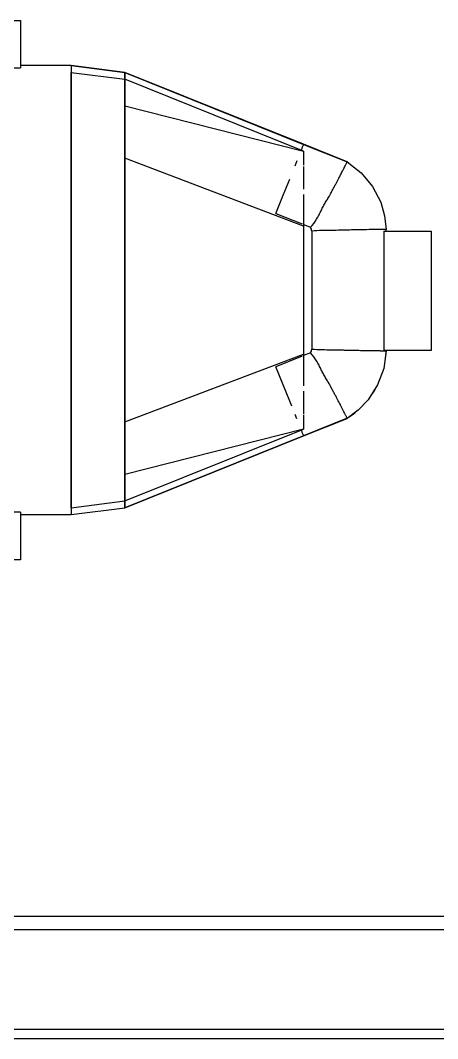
# Model space of a CAD drawing. Header units: metres. Extents: x -22.5 to 67.5, y 0 to 64.7.
# Drawn here: x 25.3705 to 25.5465, y 36.0395 to 36.4686 of the extents above; entities that cross this region are included whole.
import ezdxf

# ---------------------------------------------------------------- set-up
doc = ezdxf.new("R2010")
doc.units = ezdxf.units.M
doc.layers.add('XREF PB NEURO-ONCOLOGIA$0$EQUIPO', color=8, linetype='Continuous')

# ---------------------------------------------------------------- blocks, each defined once
blk = doc.blocks.new('*U744')
for p, q in [((-986.74, 113.55), (-906.74, 113.55)), ((-906.74, 113.55), (-906.74, 93.55)), ((-885.31, 94.52), (-906.74, 94.52)), ((-862.75, 91.63), (-885.31, 94.52)), ((-885.31, 94.52), (-885.31, 94.51)), ((-885.31, 94.51), (-885.31, 91.63)), ((-885.31, 94.51), (-862.75, 91.63)), ((-986.74, 93.55), (-906.74, 93.55)), ((-885.31, 91.63), (-885.31, 79.9)), ((-885.31, 91.63), (-862.75, 88.74)), ((-885.31, 79.9), (-885.31, 91.63)), ((-787.28, 61.34), (-862.75, 91.63)), ((-862.75, 91.63), (-787.28, 61.28)), ((-862.75, 88.74), (-862.75, 91.63)), ((-862.75, 91.63), (-862.75, 88.74)), ((-862.75, 77.55), (-862.75, 88.74)), ((-787.28, 58.46), (-862.75, 88.74)), ((-862.75, 88.74), (-862.75, 77.55)), ((-885.31, 79.9), (-885.31, 56.8)), ((-885.31, 56.8), (-885.31, 79.9)), ((-862.75, 77.55), (-787.28, 58.46)), ((-862.75, 55.43), (-862.75, 77.55)), ((-862.75, 77.55), (-862.75, 55.43)), ((-787.84, 59.9), (-787.72, 60.21)), ((-787.72, 60.21), (-787.6, 60.51)), ((-787.6, 60.51), (-787.49, 60.79)), ((-787.49, 60.79), (-787.39, 61.02)), ((-787.39, 61.02), (-787.32, 61.19)), ((-787.32, 61.19), (-787.28, 61.3)), ((-787.28, 61.28), (-787.28, 61.34)), ((-787.27, 61.33), (-787.28, 61.28)), ((-787.28, 61.3), (-787.27, 61.33)), ((-787.28, 61.28), (-768.93, 53.9)), ((-768.91, 53.95), (-787.27, 61.33)), ((-885.31, 56.8), (-885.31, 24.9)), ((-885.31, 24.9), (-885.31, 56.8)), ((-788.26, 58.85), (-788.22, 58.95)), ((-788.22, 58.95), (-788.16, 59.11)), ((-788.16, 59.11), (-788.07, 59.34)), ((-788.07, 59.34), (-787.96, 59.6)), ((-787.96, 59.6), (-787.84, 59.9)), ((-787.28, 58.46), (-787.28, 52.53)), ((-862.75, 24.9), (-862.75, 55.43)), ((-787.28, 26.9), (-862.75, 55.43)), ((-862.75, 55.43), (-862.75, 24.9)), ((-790.9, 52.3), (-789.99, 54.56)), ((-787.28, 52), (-787.28, 42.43)), ((-768.91, 53.95), (-763, 49.35)), ((-763, 49.35), (-758.22, 43.6)), ((-795.89, 39.87), (-793.16, 46.68)), ((-758.22, 43.6), (-754.79, 36.96)), ((-798.97, 32.23), (-795.89, 39.87)), ((-787.28, 40.19), (-787.28, 26.9)), ((-754.79, 36.96), (-753.12, 31.2)), ((-798.97, 32.23), (-787.95, 27.8)), ((-753.12, 31.2), (-752.47, 25.47)), ((-787.28, 27.53), (-784.45, 26.39)), ((-787.28, 26.9), (-787.28, -27.1)), ((-787.28, 26.9), (-787.28, -27.1)), ((-885.31, 24.9), (-885.31, -25.1)), ((-885.31, -25.1), (-885.31, 24.9)), ((-862.75, -25.1), (-862.75, 24.9)), ((-862.75, 24.9), (-862.75, -25.1)), ((-783.84, 24.77), (-783.84, -24.97)), ((-753.44, 24.77), (-733.44, 24.77)), ((-753.44, 24.77), (-753.44, -25.58)), ((-752.47, 24.77), (-752.47, 25.47)), ((-733.44, 24.77), (-733.44, -25.58)), ((-885.31, -25.1), (-885.31, -57)), ((-885.31, -57), (-885.31, -25.1)), ((-862.75, -55.63), (-862.75, -25.1)), ((-862.75, -25.1), (-862.75, -55.63)), ((-752.47, -25.67), (-753.49, -33.08)), ((-733.44, -25.58), (-753.44, -25.58)), ((-862.75, -55.63), (-787.28, -27.1)), ((-787.89, -27.97), (-798.97, -32.43)), ((-784.45, -26.59), (-787.28, -27.73)), ((-787.28, -27.1), (-787.28, -40.39)), ((-795.89, -40.07), (-798.97, -32.43)), ((-753.49, -33.08), (-756.09, -40.1)), ((-793.16, -46.88), (-795.89, -40.07)), ((-787.28, -42.63), (-787.28, -52.2)), ((-756.09, -40.1), (-760.12, -46.4)), ((-792.29, -49.05), (-793.16, -46.88)), ((-760.12, -46.4), (-764.28, -50.72)), ((-764.28, -50.72), (-768.91, -54.15)), ((-862.75, -77.75), (-862.75, -55.63)), ((-862.75, -55.63), (-862.75, -77.75)), ((-790.17, -54.32), (-790.9, -52.5)), ((-787.28, -52.73), (-787.28, -58.66)), ((-768.93, -54.1), (-787.28, -61.48)), ((-787.27, -61.53), (-768.91, -54.15)), ((-885.31, -57), (-885.31, -80.1)), ((-885.31, -80.1), (-885.31, -57)), ((-787.28, -58.66), (-862.75, -77.75)), ((-862.75, -88.94), (-787.28, -58.66)), ((-788.22, -59.15), (-788.26, -59.05)), ((-788.16, -59.31), (-788.22, -59.15)), ((-788.07, -59.54), (-788.16, -59.31)), ((-787.96, -59.8), (-788.07, -59.54)), ((-787.84, -60.1), (-787.96, -59.8)), ((-787.28, -61.48), (-862.75, -91.83)), ((-862.75, -91.83), (-787.28, -61.54)), ((-787.72, -60.41), (-787.84, -60.1)), ((-787.6, -60.71), (-787.72, -60.41)), ((-787.49, -60.99), (-787.6, -60.71)), ((-787.39, -61.22), (-787.49, -60.99)), ((-787.32, -61.39), (-787.39, -61.22)), ((-787.28, -61.5), (-787.32, -61.39)), ((-787.28, -61.48), (-787.27, -61.53)), ((-787.28, -61.54), (-787.28, -61.48)), ((-787.27, -61.53), (-787.28, -61.5)), ((-885.31, -80.1), (-885.31, -91.83)), ((-885.31, -91.83), (-885.31, -80.1)), ((-862.75, -88.94), (-862.75, -77.75)), ((-862.75, -77.75), (-862.75, -88.94)), ((-885.31, -91.83), (-862.75, -88.94)), ((-862.75, -91.83), (-862.75, -88.94)), ((-862.75, -88.94), (-862.75, -91.83)), ((-906.74, -93.75), (-986.74, -93.75)), ((-906.74, -93.75), (-906.74, -113.75)), ((-885.31, -91.83), (-885.31, -94.71)), ((-885.31, -94.72), (-862.75, -91.83)), ((-885.31, -94.71), (-862.75, -91.83)), ((-906.74, -94.72), (-885.31, -94.72)), ((-885.31, -94.71), (-885.31, -94.72)), ((-906.74, -113.75), (-986.74, -113.75)), ((-599.17, -264), (-1136.74, -264)), ((-1145.61, -269.58), (-599.17, -269.58)), ((-599.17, -311.72), (-1234.37, -311.72)), ((-1247.57, -315.54), (-599.17, -315.54))]:
    blk.add_line(p, q)
for centre, radius, start, end in [((-787.12, 24.45), 34.61, 56.3538, 58.308), ((-787.12, 24.45), 3.3, 5.4859, 35.9955), ((-787.12, -24.65), 3.3, 324.0045, 354.5141), ((-787.12, -24.65), 34.61, 356.2911, 358.308), ((-787.12, -24.65), 34.61, 324.0044, 330), ((-787.12, -24.65), 34.61, 301.692, 308.633)]:
    blk.add_arc(centre, radius, start, end)
for points, knots in [([(-784.45, 26.39), (-783.42, 27.38), (-782.13, 29.11), (-780.93, 31.28), (-780.3, 32.52), (-779.86, 33.45), (-779.42, 34.36), (-778.8, 35.54), (-778, 36.94), (-777.19, 38.26), (-776.65, 39.15), (-776.36, 39.66), (-776.15, 40.04), (-775.96, 40.42), (-775.7, 40.92), (-775.25, 41.76), (-774.63, 42.92), (-773.92, 44.21), (-773.07, 45.82), (-772.15, 47.61), (-770.94, 49.94), (-770.37, 51.09), (-770.12, 51.56)], [-1, -1, -1, -1, -0.9, -0.85, -0.825, -0.8, -0.775, -0.75, -0.7, -0.65, -0.625, -0.6125, -0.6, -0.5875, -0.575, -0.55, -0.5, -0.45, -0.4, -0.3, -0.2, 0, 0, 0, 0]), ([(-755.14, 25.43), (-755.67, 25.42), (-757.35, 25.4), (-760.98, 25.34), (-764.73, 25.27), (-767.4, 25.23), (-769.73, 25.17), (-772.19, 25.09), (-775.46, 25.04), (-779.56, 25), (-782.4, 24.87), (-783.84, 24.77)], [-1, -1, -1, -1, -0.8, -0.6, -0.5, -0.4, -0.35, -0.3, -0.2, -0.1, 0, 0, 0, 0]), ([(-752.47, 25.47), (-752.5, 25.47), (-752.7, 25.47), (-753.24, 25.46), (-753.73, 25.45), (-754.24, 25.45), (-754.68, 25.44), (-754.99, 25.44), (-755.11, 25.43), (-755.14, 25.43)], [-0.8888889, -0.8888889, -0.8888889, -0.8888889, -0.6666667, -0.5555556, -0.4444444, -0.3333333, -0.2222222, -0.1111111, 0, 0, 0, 0]), ([(-783.84, -24.97), (-782.4, -25.07), (-779.56, -25.2), (-775.46, -25.24), (-772.19, -25.29), (-769.73, -25.37), (-767.4, -25.43), (-764.73, -25.47), (-760.98, -25.54), (-757.35, -25.6), (-755.67, -25.62), (-755.14, -25.63)], [-1, -1, -1, -1, -0.9, -0.8, -0.7, -0.65, -0.6, -0.5, -0.4, -0.2, 0, 0, 0, 0]), ([(-770.12, -51.76), (-770.37, -51.29), (-770.94, -50.14), (-772.15, -47.81), (-773.07, -46.02), (-773.92, -44.41), (-774.63, -43.12), (-775.25, -41.96), (-775.7, -41.12), (-775.96, -40.62), (-776.16, -40.24), (-776.36, -39.86), (-776.65, -39.35), (-777.19, -38.45), (-778, -37.14), (-778.81, -35.74), (-779.42, -34.56), (-779.86, -33.65), (-780.31, -32.71), (-780.93, -31.47), (-782.13, -29.31), (-783.42, -27.58), (-784.45, -26.59)], [-1, -1, -1, -1, -0.8, -0.7, -0.6, -0.55, -0.5, -0.45, -0.425, -0.4125, -0.4, -0.3875, -0.375, -0.35, -0.3, -0.25, -0.225, -0.2, -0.175, -0.15, -0.1, 0, 0, 0, 0]), ([(-768.93, -54.1), (-768.91, -54.14), (-768.89, -54.18), (-769.01, -53.94), (-769.26, -53.45), (-769.48, -53.01), (-769.71, -52.56), (-769.91, -52.17), (-770.06, -51.88), (-770.11, -51.78), (-770.12, -51.76)], [-1, -1, -1, -1, -0.888889, -0.666667, -0.555556, -0.444444, -0.333333, -0.222222, -0.111111, 0, 0, 0, 0])]:
    blk.add_open_spline(points, degree=3, knots=knots)
for points in [[(-770.12, 51.56), (-770.11, 51.58), (-770.06, 51.68), (-769.91, 51.97), (-769.71, 52.36), (-769.48, 52.81), (-769.26, 53.25), (-769.07, 53.62), (-768.95, 53.86), (-768.9, 53.97), (-768.91, 53.94), (-768.93, 53.9)], [(-755.14, -25.63), (-755.11, -25.63), (-754.99, -25.64), (-754.68, -25.64), (-754.24, -25.65), (-753.73, -25.65), (-753.24, -25.66), (-752.83, -25.67), (-752.56, -25.67), (-752.48, -25.67), (-752.47, -25.67)]]:
    blk.add_open_spline(points, degree=3)
blk = doc.blocks.new('XREF PB NEURO-ONCOLOGIA')
at = {"layer": 'XREF PB NEURO-ONCOLOGIA$0$EQUIPO', "xscale": 0.0009999999999940395, "yscale": 0.0009999999999940395, "zscale": 0.0009999999999940395, "rotation": 270}
blk.add_blockref('*U744', (2.88167, 18.98617), dxfattribs=at)

msp = doc.modelspace()

# ---------------------------------------------------------------- block references
at = {"rotation": 90}
msp.add_blockref('XREF PB NEURO-ONCOLOGIA', (45.26344, 33.47338), dxfattribs=at)

doc.saveas('drawing.dxf')
